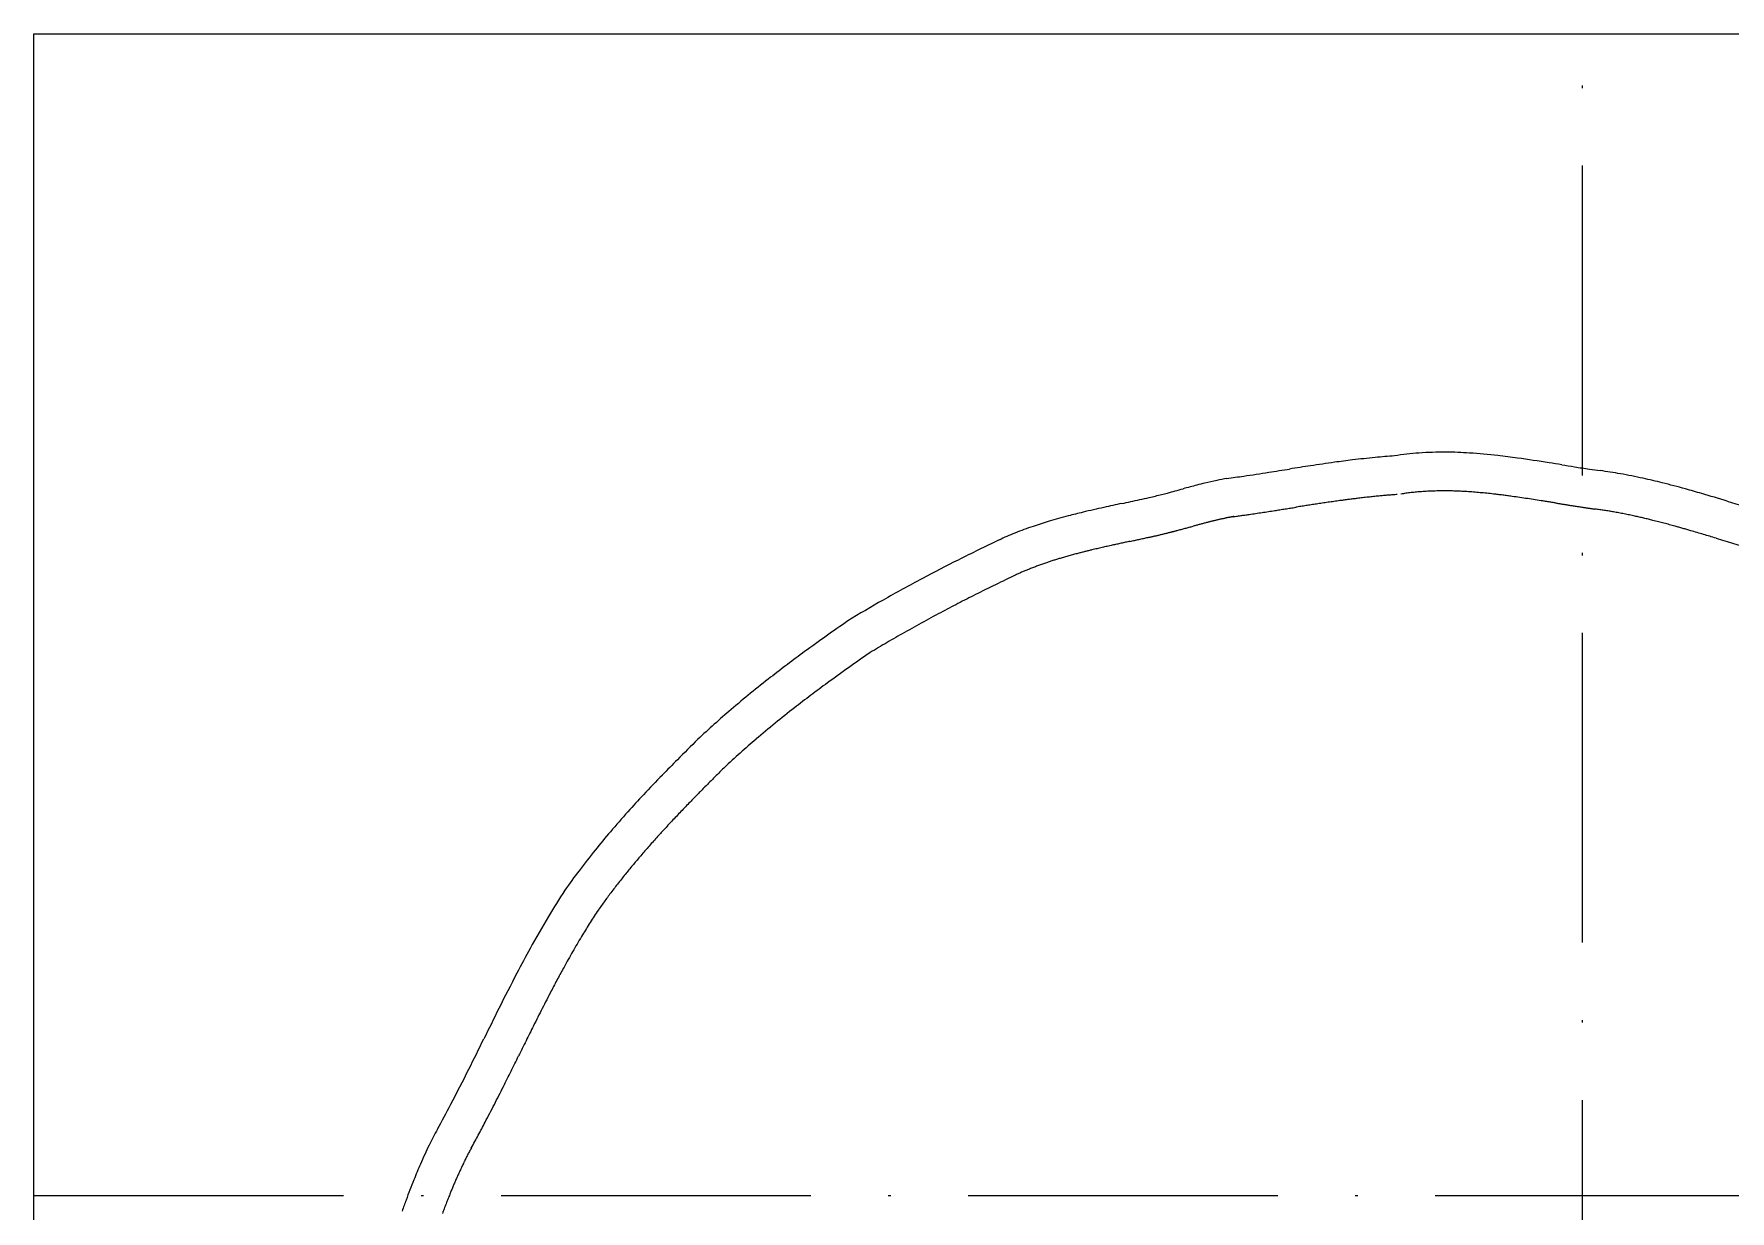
# Model space of a CAD drawing. Header units: millimetres. Extents: x 1200 to 1320, y 145 to 325.
# Drawn here: x 1200 to 1265.7, y 279.4 to 325 of the extents above; entities that cross this region are included whole.
import ezdxf

# ---------------------------------------------------------------- set-up
doc = ezdxf.new("R2010")
doc.units = ezdxf.units.MM
doc.linetypes.add('ACAD_ISO10W100', pattern=[18, 12, -3, 0, -3])
doc.layers.get('0').update_dxf_attribs({"lineweight": 0, "true_color": 0xffffff})
doc.layers.add('1', color=2, linetype='ACAD_ISO10W100', lineweight=13, true_color=0xffff00)

msp = doc.modelspace()

# ---------------------------------------------------------------- linework, layer by layer
for p, q in [((1200, 216.056), (1200, 325.006)), ((1200, 325.006), (1320, 325.006))]:
    msp.add_line(p, q)
for centre, radius, start, end in [((1269.723, 174.297), 135.502, 98.59733, 98.94402), ((1260.917, 232.542), 76.595, 97.8955, 98.59733), ((1256.278, 265.992), 42.825, 96.95687, 97.8955), ((1255.435, 272.907), 35.858, 95.54685, 96.95687), ((1254.522, 282.309), 26.412, 93.90391, 95.54685), ((1254.437, 297.993), 10.804, 94.1059, 99.12896), ((1254.629, 295.325), 13.479, 89.6091, 94.1059), ((1254.615, 293.269), 15.535, 86.27889, 89.6091), ((1254.122, 285.683), 23.137, 83.5502, 86.27889), ((1253.507, 280.248), 28.606, 82.0034, 83.5502), ((1247.352, 236.43), 72.854, 81.03417, 82.0034), ((1223.389, 84.549), 226.614, 80.90745, 81.03417), ((1287.449, 484.821), 178.751, 260.90745, 261.0681), ((1273.345, 395.085), 87.914, 261.0681, 261.44806), ((1250.472, 286.689), 21.528, 103.69597, 104.55149), ((1249.531, 290.55), 17.553, 102.13412, 103.69597), ((1248.303, 296.26), 11.713, 100.22208, 102.13412), ((1239.26, 359.85), 52.527, 277.61876, 278.33655), ((1229.926, 423.549), 116.906, 278.33655, 278.81768), ((1190.847, 675.469), 371.839, 278.81768, 278.94402), ((1267.035, 353.125), 45.483, 261.44806, 261.97631), ((1258.352, 290.441), 17.801, 79.90205, 82.46228), ((1257.526, 285.807), 22.508, 77.62527, 79.90205), ((1256.807, 282.529), 25.864, 75.93234, 77.62527), ((1253.871, 270.813), 37.942, 74.53462, 75.93234), ((1217.844, 419.532), 115.308, 282.16965, 282.52262), ((1240.17, 320.225), 13.526, 281.4108, 283.0271), ((1238.235, 328.588), 22.109, 283.0271, 284.29128), ((1237.777, 330.386), 23.965, 284.29128, 284.84892), ((1198.24, 479.512), 178.243, 284.84892, 285.05339), ((1260.778, 246.984), 62.548, 104.55149, 105.05339), ((1251.559, 262.455), 46.614, 73.72561, 74.53462), ((1232.536, 197.294), 114.495, 73.20941, 73.72561), ((1245.838, 284.23), 22.843, 104.61158, 106.5444), ((1247.066, 279.522), 27.708, 103.38902, 104.61158), ((1253.28, 253.417), 54.543, 102.51765, 103.38902), ((1266.807, 192.487), 116.956, 102.16965, 102.51765), ((1610.308, 1449.28), 1193.244, 253.209414, 253.277656), ((1242.32, 294.915), 11.585, 111.82779, 115.15562), ((1243.337, 292.376), 14.32, 108.8347, 111.82779), ((1243.967, 290.532), 16.269, 106.5444, 108.8347), ((1274.869, 226.838), 87.043, 115.50025, 116.66293), ((1266.177, 244.148), 67.673, 116.66293, 117.98156), ((1263.056, 250.022), 61.021, 117.98156, 119.61327), ((1258.016, 258.891), 50.821, 119.61327, 121.40126), ((1278.616, 234.365), 82.627, 124.73459, 126.15985), ((1261.307, 258.049), 53.292, 126.15985, 127.93456), ((1256.616, 264.067), 45.663, 127.93456, 130.41317), ((1249.734, 272.15), 35.046, 130.41317, 133.24247), ((1319.762, 202.697), 133.66, 134.71346, 135.19303), ((1277.424, 244.75), 73.986, 135.19303, 135.83763), ((1268.665, 253.257), 61.775, 135.83763, 136.81372), ((1256.467, 264.706), 45.047, 136.81372, 137.95679), ((1252.586, 268.205), 39.821, 137.95679, 139.43624), ((1246.706, 273.239), 32.08, 139.43624, 141.08455), ((1244.544, 274.985), 29.301, 141.08455, 143.06796), ((1241.099, 277.574), 24.992, 143.06796, 145.21556), ((1243.852, 276.506), 27.871, 146.64173, 149.1157), ((1253.293, 270.859), 38.872, 149.1157, 151.21049), ((1260.496, 266.902), 47.09, 151.21049, 152.53284), ((1302.368, 245.135), 94.282, 152.53284, 153.46736), ((1407.891, 192.448), 212.227, 153.46736, 153.82161), ((1055.626, 365.619), 180.302, 333.40463, 333.82161), ((1138.423, 324.165), 87.707, 332.40803, 333.40463), ((1175.828, 304.617), 45.502, 331.02438, 332.40803), ((1231.976, 273.824), 18.54, 153.99719, 156.47076), ((1228.072, 275.728), 14.197, 151.17045, 153.99719), ((1234.906, 272.548), 21.736, 156.47076, 158.21599), ((1247.118, 267.668), 34.887, 158.21599, 159.59351), ((1252.326, 265.73), 40.444, 159.59351, 160.23896)]:
    msp.add_arc(centre, radius, start, end)
at = {"layer": '1'}
for p, q in [((1260, 145.006), (1260, 325.006)), ((1200, 280.006), (1320, 280.006))]:
    msp.add_line(p, q, dxfattribs=at)
for centre, radius, start, end in [((1260.917, 232.542), 75.095, 97.8955, 98.59733), ((1256.278, 265.992), 41.325, 96.95687, 97.8955), ((1255.435, 272.907), 34.358, 95.54685, 96.95687), ((1254.522, 282.309), 24.912, 93.90391, 95.54685), ((1254.437, 297.993), 9.304, 94.1059, 99.12896), ((1254.629, 295.325), 11.979, 89.6091, 94.1059), ((1254.615, 293.269), 14.035, 86.27889, 89.6091), ((1254.122, 285.683), 21.637, 83.5502, 86.27889), ((1253.507, 280.248), 27.106, 82.0034, 83.5502), ((1247.352, 236.43), 71.354, 81.03417, 82.0034), ((1248.303, 296.26), 10.213, 100.22208, 102.13412), ((1239.26, 359.85), 54.027, 277.61876, 278.33655), ((1229.926, 423.549), 118.406, 278.33655, 278.81768), ((1190.847, 675.469), 373.339, 278.81768, 278.94402), ((1269.723, 174.297), 134.002, 98.59733, 98.94402), ((1223.389, 84.549), 225.114, 80.90745, 81.03417), ((1287.449, 484.821), 180.251, 260.90745, 261.0681), ((1273.345, 395.085), 89.414, 261.0681, 261.44806), ((1267.035, 353.125), 46.983, 261.44806, 261.97631), ((1258.352, 290.441), 16.301, 79.90205, 82.46228), ((1257.526, 285.807), 21.008, 77.62527, 79.90205), ((1256.807, 282.529), 24.364, 75.93234, 77.62527), ((1238.235, 328.588), 23.609, 283.0271, 284.29128), ((1237.777, 330.386), 25.465, 284.29128, 284.84892), ((1198.24, 479.512), 179.743, 284.84892, 285.05339), ((1260.778, 246.984), 61.048, 104.55149, 105.05339), ((1250.472, 286.689), 20.028, 103.69597, 104.55149), ((1249.531, 290.55), 16.053, 102.13412, 103.69597), ((1253.871, 270.813), 36.442, 74.53462, 75.93234), ((1251.559, 262.455), 45.114, 73.72561, 74.53462), ((1232.536, 197.294), 112.995, 73.20941, 73.72561), ((1247.066, 279.522), 26.208, 103.38902, 104.61158), ((1253.28, 253.417), 53.043, 102.51765, 103.38902), ((1266.807, 192.487), 115.456, 102.16965, 102.51765), ((1217.844, 419.532), 116.808, 282.16965, 282.52262), ((1240.17, 320.225), 15.026, 281.4108, 283.0271), ((1610.308, 1449.28), 1194.744, 253.209414, 253.277656), ((1243.337, 292.376), 12.82, 108.8347, 111.82779), ((1243.967, 290.532), 14.769, 106.5444, 108.8347), ((1245.838, 284.23), 21.343, 104.61158, 106.5444), ((1274.869, 226.838), 85.543, 115.50025, 116.66293), ((1242.32, 294.915), 10.085, 111.82779, 115.15562), ((1266.177, 244.148), 66.173, 116.66293, 117.98156), ((1263.056, 250.022), 59.521, 117.98156, 119.61327), ((1258.016, 258.891), 49.321, 119.61327, 121.40126), ((1278.616, 234.365), 81.127, 124.73459, 126.15985), ((1261.307, 258.049), 51.792, 126.15985, 127.93456), ((1256.616, 264.067), 44.163, 127.93456, 130.41317), ((1249.734, 272.15), 33.546, 130.41317, 133.24247), ((1319.762, 202.697), 132.16, 134.71346, 135.19303), ((1277.424, 244.75), 72.486, 135.19303, 135.83763), ((1268.665, 253.257), 60.275, 135.83763, 136.81372), ((1256.467, 264.706), 43.547, 136.81372, 137.95679), ((1252.586, 268.205), 38.321, 137.95679, 139.43624), ((1246.706, 273.239), 30.58, 139.43624, 141.08455), ((1244.544, 274.985), 27.801, 141.08455, 143.06796), ((1241.099, 277.574), 23.492, 143.06796, 145.21556), ((1243.852, 276.506), 26.371, 146.64173, 149.1157), ((1253.293, 270.859), 37.372, 149.1157, 151.21049), ((1260.496, 266.902), 45.59, 151.21049, 152.53284), ((1302.368, 245.135), 92.782, 152.53284, 153.46736), ((1407.891, 192.448), 210.727, 153.46736, 153.82161), ((1055.626, 365.619), 181.802, 333.40463, 333.82161), ((1138.423, 324.165), 89.207, 332.40803, 333.40463), ((1175.828, 304.617), 47.002, 331.02438, 332.40803), ((1231.976, 273.824), 17.04, 153.99719, 156.47076), ((1228.072, 275.728), 12.697, 151.17045, 153.99719), ((1247.118, 267.668), 33.387, 158.21599, 159.59351), ((1234.906, 272.548), 20.236, 156.47076, 158.21599)]:
    msp.add_arc(centre, radius, start, end, dxfattribs=at)

doc.saveas('drawing.dxf')
